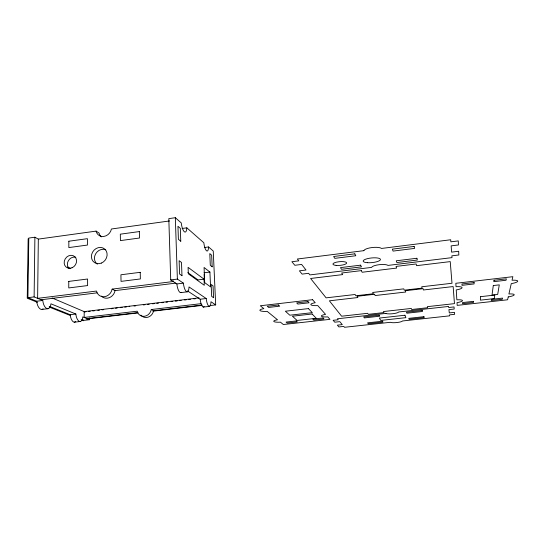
<?xml version="1.0" encoding="UTF-8"?>
<svg xmlns="http://www.w3.org/2000/svg" width="545" height="545" viewBox="0 0 545 545"><rect width="100%" height="100%" fill="white"/><g stroke="black" fill="none" stroke-linecap="round" stroke-linejoin="round"><path stroke-width="0.82" d="M89.646 317.994L89.653 319.69L82.806 316.883A7.589 3.461 83.3 0 1 79.345 321.4A7.589 3.461 83.3 0 1 75.85 314.029L50.951 303.817A8.223 4.06 82.5 0 1 46.816 308.552A8.223 4.06 82.5 0 1 42.782 300.465L34.117 296.909L34.894 237.218L28.796 238.07L27.904 297.686L36.685 301.215A8.209 4.115 82.5 0 0 43.123 308.879M34.894 237.218L38.327 239.105L37.625 298.347L96.52 291.05A8.611 7.657 -55.8 0 0 104.395 296.712A8.611 7.657 -55.8 0 0 112.147 289.109L173.208 281.54L173.181 280.702M28.156 238.751L27.25 298.238L37.401 302.305M209.859 305.588L215.691 304.907L213.245 251.047L208.578 246.946A7.705 2.214 82 0 1 206.466 250.741A7.705 2.214 82 0 1 203.837 242.777L186.84 227.83A8.373 2.596 81.4 0 1 184.285 231.72A8.373 2.596 81.4 0 1 181.26 222.925L175.333 217.714L168.814 218.62L170.721 279.912L176.853 283.938A8.488 2.78 82.8 0 0 181.349 292.324M38.327 239.105L96.097 231.114L99.061 233.062A8.338 7.344 -50.9 0 0 101.343 236.891M169.584 220.95L111.412 228.995A8.407 7.392 -50.8 0 1 103.816 236.435A8.407 7.392 -50.8 0 1 96.097 231.114M182.132 228.471L186.84 227.83M204.423 247.491L208.578 246.946M204.048 272.8L209.914 272.064L210.561 286.908L204.709 282.63L204.068 267.472L209.914 272.064M27.904 297.686L34.117 296.909M170.721 279.912L177.377 279.088L183.379 283.134A8.502 2.711 82.8 0 0 186.445 291.63A8.502 2.711 82.8 0 0 189.026 286.936L206.201 298.51A7.821 2.303 83.2 0 0 208.858 306.222A7.821 2.303 83.2 0 0 210.983 301.739L215.691 304.907M204.028 279.176L188.086 267.35L188.325 273.801L204.286 285.287L204.028 279.176L197.999 279.926L187.821 272.568M41.079 299.764L97.037 292.856M112.147 289.109L115.049 290.628L175.647 283.148M36.685 301.215L42.782 300.465M176.853 283.938L183.379 283.134M42.135 309.403L48.178 308.674M180.906 292.597L187.364 291.813M52.102 297.958L84.175 311.604L199.089 297.883M84.325 311.965L86.008 311.76M88.535 311.461L90.218 311.263M92.745 310.957L94.428 310.759M97.8 310.357L99.483 310.153M102.01 309.853L103.7 309.649M111.282 308.749L112.965 308.545M115.492 308.245L117.175 308.041M120.547 307.639L122.23 307.441M124.757 307.142L126.447 306.937M134.029 306.031L135.712 305.834M143.294 304.928L144.977 304.73M147.504 304.423L149.187 304.226M152.559 303.824L154.242 303.62M156.769 303.32L158.459 303.122M161.824 302.72L163.514 302.516M166.041 302.216L167.724 302.012M171.096 301.61L172.779 301.412M175.306 301.113L176.989 300.908M179.516 300.608L181.206 300.404M184.571 300.002L186.254 299.805M188.781 299.498L190.471 299.3M193.836 298.898L195.526 298.694M49.684 306.454L70.182 314.703L75.85 314.029M187.534 290.941L200.165 299.232L206.201 298.51M84.175 311.604L84.196 317.449L137.224 311.195A7.664 6.935 -56.8 0 0 144.377 316.304A7.664 6.935 -56.8 0 0 151.265 309.54L200.976 303.674M86.941 318.58L137.953 312.578M151.265 309.54L153.567 310.739L202.1 305.03M86.246 319.023L137.742 312.966M152.941 311.181L201.909 305.425M89.653 319.69L84.162 320.337L82.104 319.506M74.297 322.197L80.496 321.468M203.271 307.087L209.634 306.345M49.118 306.998L70.196 315.446M81.13 319.833L83.474 320.767M112.161 308.266L112.808 308.565M129.138 306.236L129.751 306.542M67.669 267.036L70.646 268.583M176.532 300.581L177.064 300.901M204.116 274.448L204.429 281.86M175.333 217.714L177.377 279.088M115.049 290.628A8.543 7.603 -55.9 0 1 109.388 297.645A8.543 7.603 -55.9 0 1 101.377 296.099M69.174 268.576A6.71 5.866 -54.5 0 1 68.398 260.667A6.71 5.866 -54.5 0 1 75.803 257.26M97.357 264.189A8.42 7.439 -53.2 0 1 95.668 253.8A8.42 7.439 -53.2 0 1 105.744 249.726M153.567 310.739A7.61 6.894 -56.8 0 1 148.24 317.115A7.61 6.894 -56.8 0 1 140.91 315.112M75.707 321.611A7.575 3.508 83.3 0 1 70.182 314.703M204.198 306.549A7.814 2.357 83.2 0 1 200.165 299.232M68.765 281.404L68.759 287.937L87.616 285.566L87.588 279.013L68.765 281.404M68.84 241.217L68.834 247.58L87.438 245.059L87.411 238.676L68.84 241.217M473.496 301.344L473.455 302.468L462.555 303.681L462.528 302.57L473.496 301.344M474.123 282.562L474.075 283.938L462.01 285.335L461.969 283.965L474.123 282.562M480.663 296.657L480.404 300.152L494.267 298.606L494.799 295.07L480.663 296.657M491.427 299.348L491.277 300.486L502.313 299.26L502.538 298.108L491.427 299.348M493.3 285.546L492.012 295.056L497.694 294.416L499.281 284.865L493.3 285.546M494.015 280.266L493.825 281.663L506.06 280.253L506.339 278.842L494.015 280.266M508.247 296.902L507.586 299.784L457.194 305.377L457.023 302.618A6.935 1.424 -6.5 0 0 462.467 300.608A6.935 1.424 -6.5 0 0 456.853 299.825L456.24 289.92A7.453 1.642 -6.7 0 0 462.078 287.631A7.453 1.642 -6.7 0 0 456.042 286.697L455.831 283.291L512.859 276.683L512.041 280.253A7.664 1.662 -7.5 0 1 517.743 281.24A7.664 1.662 -7.5 0 1 511.271 283.625L508.907 293.987A7.112 1.437 -7.2 0 1 514.228 294.818A7.112 1.437 -7.2 0 1 508.247 296.902M139.357 231.571L120.322 234.173L120.418 240.597L139.493 238.022L139.357 231.571M140.228 272.323L120.929 274.775L121.031 281.377L140.365 278.945L140.228 272.323M363.883 250.666L297.338 259.018L298.789 260.857L291.888 261.723L294.825 265.286L301.623 264.441L306.024 270.02L299.403 270.831L302.1 274.101L308.62 273.304L309.887 274.912L371.635 267.404A8.427 2.187 -5.7 0 1 379.102 264.707A8.427 2.187 -5.7 0 1 388.013 265.408L451.996 257.628L451.866 255.83L458.836 254.978L458.686 251.265L451.601 252.137L451.144 245.87L458.434 244.964L458.27 240.904L450.851 241.83L450.701 239.759L381.555 248.445A9.101 2.555 -5.8 0 0 371.874 247.566A9.101 2.555 -5.8 0 0 363.883 250.666M354.822 253.847L333.642 256.497L334.787 258.357L355.79 255.741L354.822 253.847M414.132 246.429L392.38 249.147L393.034 251.095L414.595 248.404L414.132 246.429M360.599 265.156L340.475 267.622L341.504 269.298L361.471 266.859L360.599 265.156M416.905 258.262L396.269 260.789L396.855 262.54L417.327 260.047L416.905 258.262M361.301 270.633L341.681 273.011L342.676 274.598L310.602 278.475L326.114 297.856L355.102 294.498L355.899 295.765L373.352 293.748L372.678 292.461L403.777 288.85L404.233 290.178L422.068 288.114L421.741 286.772L452.003 283.264L450.231 261.607L416.584 265.674L416.169 263.984L396.065 266.416L396.637 268.079L362.146 272.248L361.301 270.633M312.544 299.702L260.306 305.759L263.841 308.64A7.037 1.54 -3.6 0 0 260.074 310.63A7.037 1.54 -3.6 0 0 267.186 311.365L277.521 319.792A6.56 1.342 -3.8 0 0 273.89 321.55A6.56 1.342 -3.8 0 0 280.443 322.17L283.332 324.52L329.957 319.35L327.77 316.883A6.635 1.369 -4.6 0 1 321.468 316.229A6.635 1.369 -4.6 0 1 325.569 314.397L317.755 305.582A7.112 1.581 -4.4 0 1 310.923 304.791A7.112 1.581 -4.4 0 1 315.221 302.72L312.544 299.702M278.427 304.996L267.282 306.283L268.658 307.435L279.728 306.161L278.427 304.996M307.959 301.583L296.657 302.884L297.843 304.069L309.063 302.775L307.959 301.583M374.517 294.28L357.118 296.289L357.888 297.529L329.378 300.82L341.62 316.209L367.664 313.307L368.291 314.329L383.973 312.585L383.435 311.549L411.312 308.443L411.673 309.505L427.655 307.727L427.396 306.651L454.462 303.633L453.147 286.561L423.404 289.988L423.09 288.666L405.303 290.723L405.746 292.018L375.171 295.54L374.517 294.28M308.395 308.593L285.362 311.215L289.811 315.201L312.299 312.66L308.395 308.593M312.115 313.995L292.406 316.216L297.086 320.446L316.284 318.307L312.115 313.995M296.221 320.951L286.077 322.081L287.208 323.028L297.291 321.911L296.221 320.951M323.062 317.96L312.796 319.104L313.77 320.079L323.968 318.941L323.062 317.96M385.894 313.402L337.396 318.784L338.2 319.752L333.131 320.31L334.78 322.197L339.787 321.645L342.28 324.629L337.369 325.167L338.915 326.939L343.766 326.414L344.501 327.286L390.404 322.293A6.24 1.192 -5.5 0 0 396.883 322.538A6.24 1.192 -5.5 0 0 402.517 320.971L449.639 315.848L449.53 314.881L454.632 314.322L454.469 312.353L449.305 312.919L448.93 309.615L454.203 309.035L454.033 306.93L448.692 307.516L448.576 306.454L398.708 311.978A6.608 1.335 -5.5 0 1 392.775 313.709A6.608 1.335 -5.5 0 1 385.894 313.402M379.163 315.214L363.713 316.924L364.353 317.905L379.708 316.209L379.163 315.214M422.205 310.452L406.454 312.196L406.836 313.212L422.484 311.481L422.205 310.452M404.928 315.242L379.388 318.055L380.723 320.426L405.882 317.667L404.928 315.242M382.488 321.216L367.609 322.844L368.209 323.75L382.999 322.136L382.488 321.216M423.928 316.686L408.77 318.348L409.125 319.288L424.194 317.646L423.928 316.686M181.969 275.688L179.578 274.026L179.128 260.708L181.505 262.472L181.969 275.688M213.558 297.699L211.671 296.385L211.147 284.456L213.034 285.859L213.558 297.699M180.77 241.237L178.399 239.309L177.956 226.291L180.32 228.321L180.77 241.237M212.175 266.805L210.302 265.279L209.784 253.589L211.658 255.196L212.175 266.805M71.981 267.793A6.765 5.906 -54.5 0 0 74.754 256.654A6.765 5.906 -54.5 0 0 64.365 260.932A6.765 5.906 -54.5 0 0 71.981 267.793M101.39 263.085A8.488 7.494 -53.1 0 0 104.769 249.099A8.488 7.494 -53.1 0 0 91.649 254.501A8.488 7.494 -53.1 0 0 101.39 263.085M336.142 265.401A6.915 1.86 -5 0 0 346.681 263.031A6.915 1.86 -5 0 0 336.578 262.138A6.915 1.86 -5 0 0 336.142 265.401M367.589 262.71A8.7 2.337 -5.6 0 0 380.465 259.447A8.7 2.337 -5.6 0 0 367.357 258.671A8.7 2.337 -5.6 0 0 367.589 262.71"/></g></svg>
